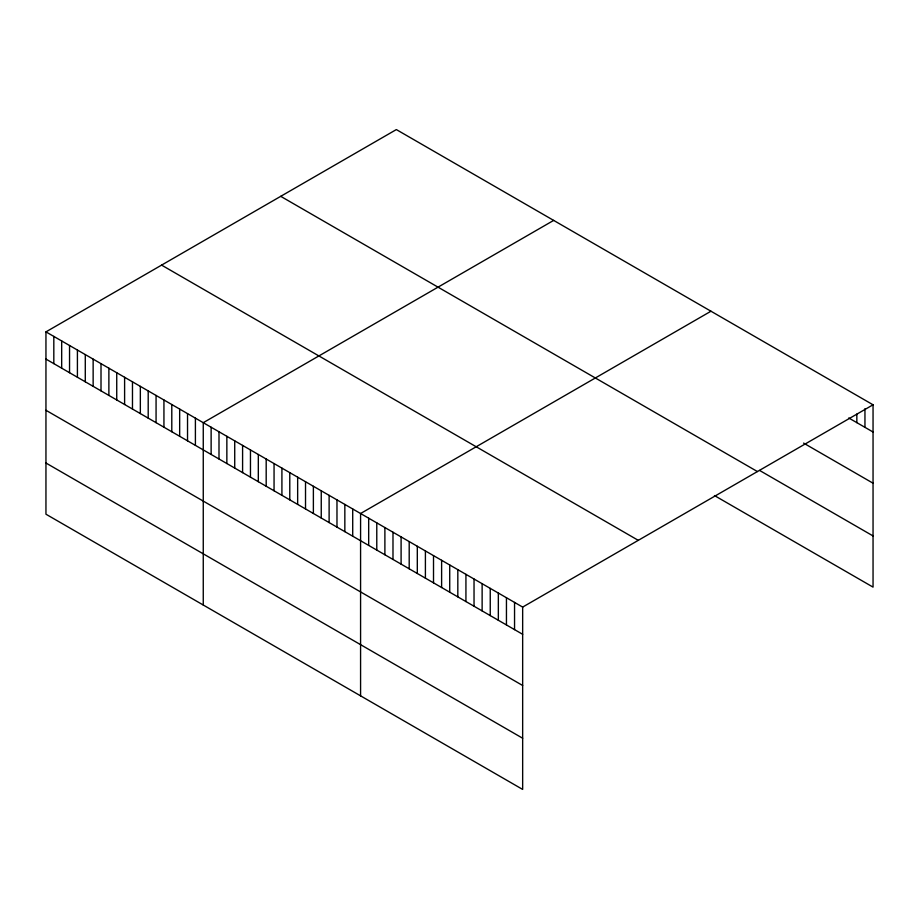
<?xml version="1.0" encoding="UTF-8"?>
<svg xmlns="http://www.w3.org/2000/svg" width="919" height="919" viewBox="0 0 919 919"><rect width="100%" height="100%" fill="white"/><g stroke="black" fill="none" stroke-linecap="round" stroke-linejoin="round"><path stroke-width="1.38" d="M45.95 331.874L522.658 607.091L522.658 789.421L45.95 514.203L45.95 331.874L396.342 129.579L873.05 404.797L873.05 587.126L714.442 495.559M553.663 220.399L203.26 422.694L203.26 605.024M710.973 311.219L360.581 513.514L360.581 695.855M522.658 607.091L873.05 404.797M848.742 417.973L873.05 432.01M803.585 443.096L873.05 483.199M759.599 470.436L873.05 535.938M280.72 196.333L757.417 471.55M161.583 265.109L638.28 540.338M45.95 359.088L522.658 634.305M45.95 410.276L522.658 685.494M45.95 463.015L522.658 738.233M864.951 408.714L864.951 427.335M856.841 414.055L856.841 422.648M514.548 602.416L514.548 629.63M506.449 597.741L506.449 624.954M498.339 593.054L498.339 620.268M490.241 588.378L490.241 615.592M482.13 583.703L482.13 610.917M474.032 579.027L474.032 606.23M465.933 574.341L465.933 601.554M457.823 569.665L457.823 596.879M449.724 564.99L449.724 592.204M441.614 560.303L441.614 587.517M433.515 555.627L433.515 582.841M425.405 550.952L425.405 578.166M417.306 546.277L417.306 573.479M409.196 541.59L409.196 568.804M401.098 536.914L401.098 564.128M392.987 532.239L392.987 559.453M384.889 527.552L384.889 554.766M376.779 522.877L376.779 550.09M368.68 518.201L368.68 545.415M352.712 508.977L352.712 536.191M344.843 504.439L344.843 531.653M336.974 499.902L336.974 527.104M329.117 495.352L329.117 522.566M321.248 490.815L321.248 518.029M313.379 486.277L313.379 513.48M305.522 481.728L305.522 508.942M297.653 477.191L297.653 504.405M289.784 472.653L289.784 499.867M281.915 468.104L281.915 495.318M274.057 463.567L274.057 490.78M266.188 459.029L266.188 486.243M258.319 454.48L258.319 481.694M250.462 449.942L250.462 477.156M242.593 445.405L242.593 472.619M234.724 440.856L234.724 468.07M226.855 436.318L226.855 463.532M218.998 431.781L218.998 458.995M211.129 427.232L211.129 454.445M195.402 418.156L195.402 445.37M187.533 413.619L187.533 440.821M179.665 409.07L179.665 436.284M171.796 404.532L171.796 431.746M163.938 399.995L163.938 427.197M156.069 395.446L156.069 422.66M148.2 390.908L148.2 418.122M140.343 386.371L140.343 413.584M132.474 381.822L132.474 409.035M124.605 377.284L124.605 404.498M116.736 372.746L116.736 399.96M108.879 368.197L108.879 395.411M101.01 363.66L101.01 390.874M93.141 359.122L93.141 386.336M85.283 354.573L85.283 381.787M77.414 350.036L77.414 377.249M69.545 345.498L69.545 372.712M61.676 340.949L61.676 368.163M53.819 336.411L53.819 363.625"/></g></svg>
